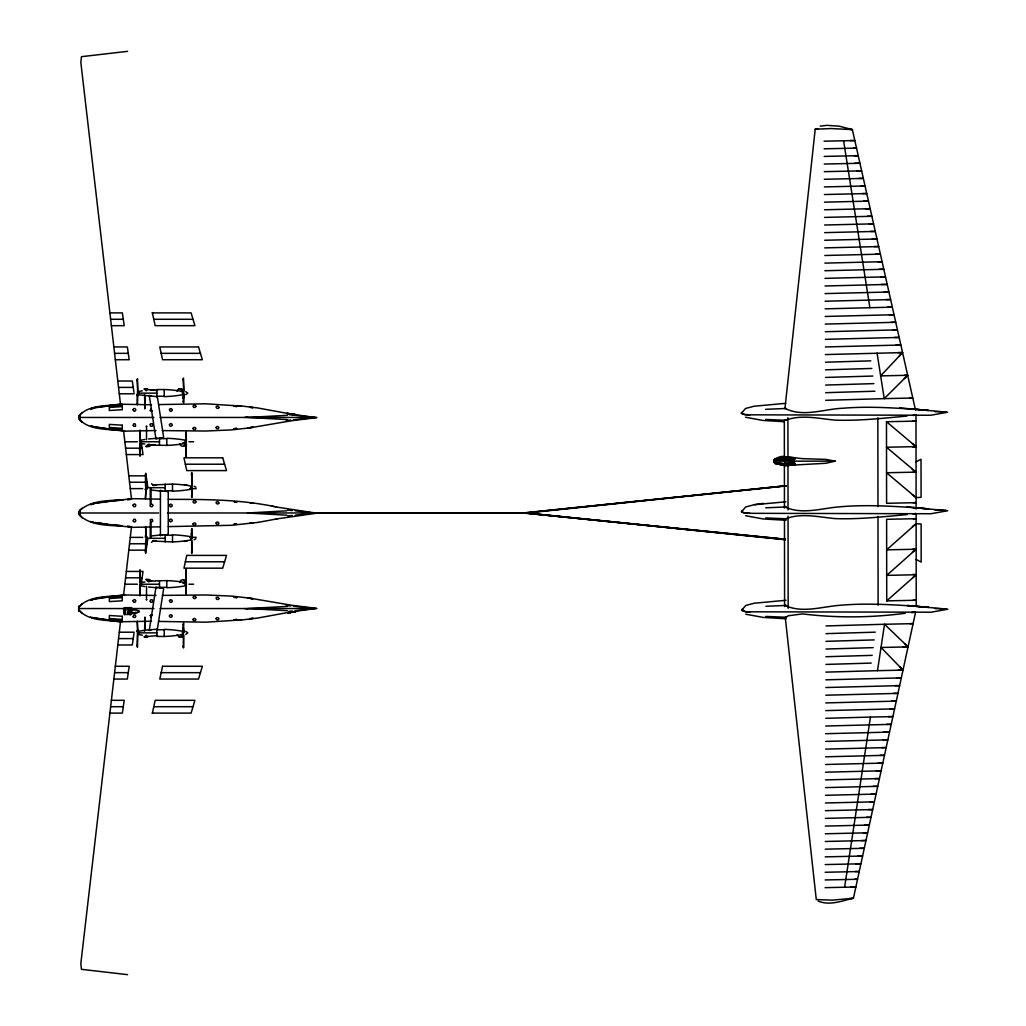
<?xml version="1.0" encoding="UTF-8"?>
<svg xmlns="http://www.w3.org/2000/svg" width="1026" height="1026" viewBox="0 0 1026 1026"><rect width="100%" height="100%" fill="white"/><g stroke="black" fill="none" stroke-linecap="round" stroke-linejoin="round"><path stroke-width="1.5" d="M124.582 609.162L124.582 614.702M144.563 631.182L144.922 617.152L145.346 629.913M144.922 625.745L144.922 617.524M146.513 439.718L146.513 426.47M151.027 537.444L151.027 522.042L150.296 519.964M774.835 462.944L774.194 460.071L775.028 460.187L775.015 462.559L774.194 461.161L835.151 461.149L825.93 463.265L784.839 465.548M775.092 460.879L774.104 461.084L774.989 458.827L774.117 461.828L774.989 463.495L774.091 462.098L774.976 462.098L774.989 463.047L774.091 462.098L775.002 459.917M774.938 460.982C776.259 456.711 773.117 461.418 774.72 459.994M784.787 463.88L784.813 461.687L784.954 463.893M291.974 413.811L296.245 414.825C270.261 410.759 307.415 416.274 291.961 414.376M775.002 463.316L774.104 462.021L775.028 463.175L777.913 463.649M784.775 465.317L784.813 463.739L775.207 462.559L775.246 461.482M835.151 461.136L825.917 459.404L802.127 458.622L784.826 456.596L784.954 459.315L795.022 461.713L784.864 463.842L795.035 463.906C781.466 468.395 780.953 462.649 794.342 461.79M795.047 465.304L795.06 463.829M124.621 613.163L124.646 611.599M294.372 414.722L289.64 413.747L294.411 414.645M795.047 464.906L792.739 464.778M294.359 612.009L289.64 612.625L296.245 611.419L287.767 612.766L296.245 611.509M137.702 390.842L137.497 378.709L137.138 380.813M140.28 581.934L140.075 569.802L139.716 571.905M183.269 379.017L183.769 390.944L183.449 378.055L183.205 379.889M185.847 570.11L186.27 582.024L186.039 569.148L185.783 570.982M124.89 612.855L124.595 612.766A2.026 0.834 84.4 0 0 124.454 609.816C122.966 610.201 124.864 615.895 124.184 609.777M124.659 611.829L125.659 612.035M783.377 457.314C761.972 464.547 787.942 450.735 784.8 459.315L775.207 460.11L775.207 458.776M784.762 465.65L775.194 463.393L784.775 465.56M137.202 379.915L137.74 390.932M145.474 474.461L145.628 485.631L145.769 473.255L145.41 475.359M139.78 571.007L140.318 582.011M191.541 473.563L192.042 485.49L191.785 472.576L191.477 474.435M130.122 612.24L129.827 610.521L128.622 611.74L130.225 612.086L130.084 610.701L128.506 611.56L130.225 612.112L130.34 610.88L128.917 610.906L129.686 610.765M784.941 465.265L794.419 463.88M128.943 610.842L130.212 611.458L128.994 612.022L128.917 610.906L130.199 611.496L128.943 612.124M785.339 539.74L525.197 512.897L786.147 485.708M185.847 433.126L186.36 441.347L186.193 431.972L185.783 433.818M183.731 631.439L183.564 623.064L183.013 628.976L183.769 632.439L183.308 627.335L183.308 631.182M191.9 536.983L191.836 528.518L191.285 534.431L192.042 537.893L191.618 532.776L191.58 536.649M139.78 430.599L140.28 440.282L139.959 430.061L139.716 431.189M146.038 536.996L145.654 526.607L145.795 536.842M137.202 621.692L137.702 631.375L137.381 621.153L137.138 622.282M191.477 530.365L191.541 529.673M183.205 624.911L183.269 624.218M150.283 503.92L150.245 488.812L150.989 488.851M137.766 631.541L137.702 629.836L137.138 631.131M785.749 403.321L753.995 406.245L745.543 408.476L741.349 413.311L745.376 414.773L749.891 414.837L930.762 415.248L947.614 412.247L914.346 409.182M741.4 412.747L742.362 412.337L741.349 413.311L743.927 414.389L749.891 414.837M785.89 501.804L754.123 504.728L745.671 506.959L741.477 511.794L745.517 513.256L750.019 513.321L930.903 513.731L947.755 510.73L916.077 507.793M741.542 511.23L742.503 510.82L741.477 511.794L744.055 512.872L750.019 513.321M913.114 606.007L947.883 609.213L931.044 612.214L750.16 611.804L745.645 611.74L741.618 610.278L745.812 605.443L754.264 603.211L786.019 600.287M786.185 485.965L525.209 513.154L785.39 539.227L525.222 512.897L167.828 513M784.928 408.643L815.208 129.212L817.953 128.583M129.045 609.88C128.378 607.161 126.506 610.803 128.968 610.919M191.772 540.638L191.785 553.424L191.58 536.701M120.465 622.064L80.836 963.619L81.464 969.326L127.596 974.662M123.595 595.054L131.52 526.748M140.318 440.693L140.28 438.743L139.716 440.039M124.8 613.061L125.313 613.073M133.983 633.491L132.303 644.982L117.81 644.982M141.37 582.935L143.037 571.431L126.352 571.431M147.821 538.65L146.154 550.154L128.814 550.154M825.122 887.657L844.616 887.221L870.458 717.071L892.889 716.61L888.401 716.623M825.866 672.133L877.499 670.671L884.54 624.257L913.102 623.654L909.921 623.667M149.232 630.657L155.978 587.026M157.273 629.823L163.647 588.693L162.967 588.078M139.587 440.667L139.78 439.718M289.627 414.017L296.245 414.825M525.248 513.256L311.647 513.154M145.41 550.641C145.91 563.684 146.603 526.017 145.307 537.073M137.202 630.81L137.035 631.618M152.297 713.442L155.157 700.322L194.914 700.322L191.118 713.096L152.361 713.096M915.461 612.791L853.427 898.225C842.077 900.854 829.559 905.92 818.132 901.072M129.071 610.432L129.558 609.893L129.379 611.034M786.083 485.76L525.274 512.744M79.348 606.892L79.528 606.289C90.942 594.798 109.513 597.453 124.184 594.747L124.774 594.759M78.964 417.031L79.528 415.197C89.749 404.59 106.46 406.347 119.888 404.077M78.964 512.577L79.528 510.743C93.276 497.969 114.835 501.663 132.008 498.598M124.774 431.241L124.184 431.164C109.5 428.599 90.942 431.176 79.528 419.711L78.822 417.454L79.541 415.197L82.016 412.619M150.296 424.418C149.001 427.662 155.144 426.213 152.297 423.93A1.462 1.385 5.7 0 0 150.835 423.918L150.296 424.405M150.296 615.51L151.168 617.498M79.438 416.146L79.451 418.762L78.784 417.454L80.169 414.837L78.835 417.454L80.169 420.07L78.835 417.454L80.066 414.837L78.566 417.454L80.066 420.07L78.81 417.454L80.066 414.837M82.016 508.165L79.528 510.743L78.822 513L80.169 515.616L78.81 513L80.066 510.384L78.566 513L80.066 515.616L78.835 513L80.169 510.384L78.835 513L79.541 515.257C93.276 528.044 114.835 524.324 132.008 527.402M79.438 511.692L79.4 514.321L79.438 511.692L79.002 513L158.607 513M135.637 425.828L135.201 423.93A1.449 1.385 9.4 0 0 133.752 423.828L132.97 425.277L133.957 426.341A1.462 1.308 6.2 0 0 135.073 426.29L135.381 426.098M129.93 611.894L130.122 611.034M186.155 440.744L186.181 441.36M183.577 631.836L183.59 632.439M155.08 541.189L152.836 541.087L155.054 540.599M155.08 444.835L146.974 445.669L147.936 445.246M186.155 585.513L186.193 594.028L185.783 592.182M130.507 611.765L129.391 612.124M784.8 459.315L784.762 457.455L775.194 459.135L774.976 462.098L774.079 461.046L775.002 459.763L774.194 460.559M181.14 634.568C186.501 637.056 176.741 637.967 180.012 636.582M147.859 636.364L144.448 636.825L146.833 636.325M183.59 393.561L183.564 402.936L183.577 394.164M191.952 485.401L191.836 497.482L191.9 489.017M129.327 610.932C127.198 612.407 132.649 611.65 129.148 610.547M191.862 537.175L191.965 537.842M186.181 584.64L185.847 592.874M775.015 458.943L774.104 460.815C776.554 462.136 772.976 460.584 774.797 460.379M775.002 459.097L774.207 460.379L774.989 458.827M177.19 391.432C176.818 387.43 185.514 388.315 181.14 391.432M179.806 582.486C180.101 577.702 189.117 579.985 183 583.499M124.992 611.906L124.98 612.907M150.296 519.951L150.835 519.464A1.462 1.385 5.7 0 1 152.297 519.477L152.823 521.362L151.027 521.901M150.296 615.497L150.835 614.997A1.462 1.385 5.7 0 1 152.297 615.023M155.054 485.401L152.836 484.913L155.08 484.811M184.141 484.567L187.386 485.157M147.936 580.754C144.589 579.485 153.361 580.575 149.232 580.819M146.833 389.675L144.448 389.175L147.859 389.636M775.028 459.327L774.091 460.238L774.835 459.584M899.263 356.009L902.559 352.585L897.776 352.598M79.528 606.289L82.016 603.711M195.928 538.753L194.068 539.791M137.471 394.664L137.381 404.847L137.522 391.086M140.139 585.795L139.959 595.939L140.011 581.973M904.316 378.568L907.677 375.298L904.483 375.311M140.28 444.066L140.023 456.198L139.536 448.952L140.318 443.989M191.965 488.158L191.862 488.825M186.155 585.256L186.36 586L186.373 581.973M137.702 635.158L137.497 647.291L137.138 645.187M162.967 437.922L163.647 437.307L157.273 396.177M916.18 559.478L921.181 562.081L921.117 524.029L916.128 523.709L886.656 549.846L916.167 549.231L886.695 575.368L916.205 574.74L886.733 600.877L886.618 519.31L916.128 518.694L913.012 518.707M145.641 485.465L145.795 489.671L146.038 489.004M912.665 577.818L916.205 574.74L913.089 574.316M145.846 446.515L148.962 443.976M151.63 444.579L149.193 446.464L146.346 446.772M151.502 542.318L153.862 540.407M146.269 635.145L144.23 637.082L147.718 636.748M130.802 613.356L129.443 613.894M912.447 526.633L916.128 523.709M145.795 489.158L145.948 490.736L145.41 489.415M912.319 552.026L916.167 549.231L913.05 549M166.866 534.726L162.557 534.892M167.482 534.315L168.251 533.802L168.251 492.198L167.482 491.685M183 442.501C189.117 446.015 180.101 448.298 179.806 443.514M785.134 506.344L784.441 506.716C801.704 515.142 821.505 508.203 839.73 506.818C865.136 504.561 890.709 506.075 916.103 507.793L912.986 507.524M785.275 604.827L784.582 605.199C801.845 613.625 821.646 606.687 839.858 605.302C865.277 603.044 890.85 604.558 916.244 606.276M916.038 461.88L921.027 459.25L921.091 497.315L916.09 497.648L912.396 494.75M774.194 461.559L774.194 460.93M144.922 408.476L144.922 400.255M146.154 426.239L146.898 426.2M186.373 444.027L186.039 456.852L185.783 455.018M150.296 506.049L150.835 506.536A1.462 1.385 -5.7 0 0 152.297 506.523C155.131 504.228 149.001 502.83 150.296 506.036M151.168 408.502L150.296 410.49M186.36 443.963L185.847 455.89M183.769 635.056L183.513 647.97L183.308 631.246M182.602 389.444L181.307 389.559M185.257 580.447L183.949 580.562M146.898 599.8L146.154 599.761M775.04 461.508C772.976 460.738 775.566 464.522 775.002 462.123L774.297 461.751M185.796 394.612L187.784 393.138L185.796 391.663M185.796 634.337L187.784 632.862L185.796 631.388M79.541 418.762L78.784 417.454M79.4 514.321L78.566 513M138.779 612.214L131.508 612.766M186.181 443.963L186.181 440.577M244.637 417.454L247.689 416.864M276.174 519.028L276.853 518.899M155.901 587.552L158.068 587.513M276.738 518.925L258.449 522.324M258.231 522.362L231.761 525.286L168.29 526.62M289.537 612.522L291.961 612.086M277.366 518.81L316.662 513.192L277.366 507.19M291.961 611.778L257.577 618.062L240.879 620.089M775.194 459.135L784.762 457.455M142.332 390.842L138.715 391.445L138.715 394.83L157.35 396.626L156.555 396.549M144.91 439.474L141.306 440.077L141.306 443.476L144.91 444.066M774.079 461.046L775.002 460.841M144.91 581.934L141.306 582.524L141.306 585.923L144.91 586.526M160.595 534.944L162.557 534.867M156.555 629.451C159.299 629.041 144.897 630.015 151.515 629.823M309.878 513.603L295.321 515.18M763.511 503.381L754.495 504.664M912.909 447.067L916.026 446.618L912.473 443.565M287.767 612.676L289.64 612.625M131.79 498.649L159.44 499.149M312.545 513.205L314.046 513L312.545 512.795M150.604 536.021L161.518 534.879M247.894 428.086L248.959 427.945L231.761 429.894L205.944 431.023L162.313 430.599M293.526 611.586L316.662 608.354L291.961 605.314L248.472 597.927M237.224 620.435L241.251 619.922L205.944 622.192L158.607 621.423M155.901 438.448L162.647 438.217L159.479 438.41M248.472 428.073L291.961 420.686L316.662 417.646L291.961 414.222M131.956 609.983C127.942 617.601 150.412 609.508 131.508 610.098M127.596 51.338L81.464 56.674L80.836 62.381L120.465 403.936M146.974 445.669L154.618 444.784M913.243 415.389L915.974 415.081L912.858 415.376M913.384 513.872L916.115 513.564L912.986 513.859M152.836 541.087L155.952 540.74M784.826 457.07L786.711 457.006M848.797 898.738L853.427 898.225L832.163 900.161L816.273 899.545L785.288 617.639M907.01 416.069C883.078 418.249 859.07 420.981 834.997 420.121C818.748 418.634 801.255 414.209 785.608 420.288L784.326 420.365M907.151 514.552C883.219 516.706 859.211 519.477 835.138 518.605C818.889 517.117 801.383 512.679 785.749 518.771L784.467 518.848L785.159 519.028M911.486 612.599L915.602 612.15L912.473 612.432M148.539 438.987L155.824 438.333M154.233 484.9L172.496 484.08A122.684 122.684 0 0 1 190.669 485.991L190.669 489.376M149.604 629.695L138.715 631.17L138.715 634.555L142.332 635.158M144.448 636.825L157.504 635.53M820.197 126.07L827.212 125.364L839.153 126.172L852.362 129.597L915.525 410.182M124.274 612.779L124.621 613.073M905.253 613.266C871.048 617.819 836.6 618.05 802.486 613.907L788.609 615.715L785.249 617.306M122.261 404.629L109.346 405.886L122.261 404.719M122.261 595.721L109.346 596.978L122.261 595.811M286.267 420.468L290.794 420.057M293.808 419.775L314.046 417.454L295.321 415.274M287.767 515.873L292.295 515.462M289.281 611.278L292.295 611.009M295.321 610.726L314.046 608.546L293.808 606.225M312.417 417.595L314.046 417.454L312.417 417.313M312.417 513.141L314.046 513L312.417 512.859M128.981 611.881L129.494 612.612L127.442 612.009L127.583 613.458L129.148 613.33L129.199 612.035M312.417 608.687L314.046 608.546L312.417 608.405M912.948 472.383L916.064 472.127L886.515 447.246L916.026 446.618L886.477 421.724L886.592 503.291L916.103 502.663L912.986 502.676M286.729 515.18L247.42 513L286.729 510.82M287.383 419.596L247.42 417.454L287.383 415.312M287.383 610.688L247.42 608.546L287.383 606.404M159.44 526.851L131.79 527.351M155.824 580.793L166.802 580.626A122.684 122.684 0 0 1 184.988 582.537L184.988 585.923A122.684 118.503 0 0 1 166.802 587.706L166.802 580.626M765.601 409.323L786.211 408.463M765.742 507.806L786.352 506.947M765.883 606.289L786.48 605.43M158.068 438.487L155.901 438.448M870.805 360.857L825.481 362.204M871.831 368.449L825.532 369.822M872.857 376.042L825.571 377.44M873.883 383.621L825.622 385.058M874.909 391.214L825.673 392.689M875.242 632.17L826.007 633.645M874.229 639.903L825.981 641.34M873.229 647.637L825.956 649.035M872.228 655.357L825.93 656.73M871.228 663.091L825.892 664.425M158.607 404.577L205.944 403.808L241.251 406.078L237.224 405.565M146.346 579.228L149.193 579.536L151.63 581.421M824.096 141.178L854.825 140.549L849.951 140.562M825.148 308.852L892.325 307.146L887.836 307.159M825.43 354.573L902.559 352.585L880.641 375.875L907.677 375.298L884.232 398.627L825.725 400.307M886.477 421.724L915.987 421.109L912.883 421.109M886.733 600.877L916.231 600.248L913.127 600.261M877.499 670.671L902.995 670.132L881.026 647.47L908.048 646.893L884.54 624.257L826.033 625.937M844.616 887.221L855.864 887.028L850.977 887.041M824.135 148.796L856.53 148.116L853.658 148.129M824.186 156.427L858.236 155.696L854.196 155.708M824.237 164.045L859.942 163.262L854.735 163.288M824.288 171.663L861.648 170.842L856.851 170.855M824.327 179.281L863.353 178.409L858.813 178.421M824.378 186.912L865.059 185.988L860.686 186.001M824.429 194.53L866.765 193.555L862.52 193.568M824.481 202.148L868.458 201.134L863.712 201.147M824.519 209.766L870.163 208.701L865.572 208.714M824.571 217.397L871.869 216.281L867.406 216.294M824.622 225.015L873.575 223.848L869.202 223.86M824.66 232.633L875.281 231.427L870.548 231.44M824.712 240.251L876.986 238.994L872.369 239.007M824.763 247.882L878.692 246.561L874.165 246.586M824.814 255.5L880.398 254.14L875.665 254.153M824.853 263.118L882.103 261.707L877.628 261.733M824.904 270.736L883.809 269.287L879.205 269.299M824.955 278.367L885.515 276.853L880.795 276.879M825.007 285.985L887.221 284.433L881.231 284.446M825.045 293.603L888.914 292L884.322 292.012M825.096 301.221L890.619 299.579L885.913 299.592M825.186 316.47L894.031 314.726L889.26 314.738M825.237 324.088L895.736 322.292L891.03 322.305M825.289 331.719L897.442 329.872L892.787 329.885M825.34 339.337L899.148 337.439L894.557 337.451M825.379 346.955L900.854 345.018L896.083 345.031M825.84 679.828L901.315 677.878L896.544 677.904M825.815 687.523L899.635 685.625L895.031 685.65M825.789 695.218L897.942 693.371L893.3 693.396M825.763 702.913L896.262 701.117L891.556 701.143M825.738 710.62L894.582 708.863L889.798 708.889M870.458 717.071L825.712 718.315M825.686 726.01L891.209 724.356L886.502 724.382M825.661 733.705L889.529 732.102L883.399 732.128M825.635 741.4L887.849 739.849L883.36 739.861M825.609 749.108L886.156 747.595L881.449 747.608M825.584 756.803L884.476 755.341L879.885 755.354M825.545 764.498L882.796 763.087L878.32 763.1M825.52 772.193L881.116 770.834L876.384 770.847M825.494 779.888L879.423 778.58L874.896 778.593M825.468 787.596L877.743 786.326L873.126 786.339M825.443 795.291L876.063 794.073L871.33 794.086M825.417 802.986L874.383 801.819L869.997 801.832M825.391 810.681L872.69 809.565L868.227 809.578M825.366 818.376L871.01 817.312L866.419 817.324M825.34 826.084L869.33 825.058L864.585 825.071M825.314 833.779L867.637 832.804L863.405 832.817M825.289 841.474L865.957 840.55L861.596 840.563M825.263 849.169L864.277 848.297L859.737 848.31M825.237 856.864L862.597 856.043L857.8 856.056M825.199 864.572L860.904 863.789L855.697 863.802M825.173 872.267L859.224 871.536L855.184 871.549M825.148 879.962L857.544 879.282L854.671 879.295M121.004 621.756L151.54 621.217M166.802 445.374L166.802 438.294A122.684 118.503 0 0 1 184.988 440.128L184.988 443.476A122.684 122.684 0 0 1 166.802 445.374L155.824 445.207M190.669 536.624L190.669 540.009A122.684 122.684 0 0 1 172.496 541.92L154.233 541.1M162.313 595.401L205.944 594.977L231.761 596.106L248.959 598.055L247.894 597.914M164.224 636.466L164.224 629.374A122.684 118.503 0 0 1 182.397 631.221L182.397 634.555A122.684 122.684 0 0 1 164.224 636.466L156.901 636.466L156.901 629.259M164.224 396.254L156.901 396.254M159.479 438.653L166.802 438.653M172.496 490.8L165.173 490.8M165.173 535.2L172.496 535.2M166.802 587.347L159.479 587.347M156.901 629.746L164.224 629.746M183.949 445.438L185.257 445.553M155.99 430.548L124.184 431.164M181.307 636.441L182.602 636.556M909.613 398.037L912.781 398.024L884.232 398.627L877.063 353.111M160.71 491.031L162.557 491.133M903.278 646.919L908.048 646.893L904.688 643.597M898.212 670.158L902.995 670.132L899.699 666.669M109.897 312.904L122.363 312.904L124.223 325.678L111.385 325.678M152.361 312.904L191.118 312.904L194.914 325.678L155.157 325.678L152.297 312.558M110.641 319.291L123.3 319.291M153.759 319.291L193.016 319.291M113.848 346.955L127.339 346.955L129.199 359.728L115.335 359.728M114.591 353.342L128.263 353.342M161.185 353.342L200.442 353.342M117.81 381.018L132.303 381.018L133.983 392.509M118.567 387.405L133.239 387.405M138.715 393.138L156.901 393.138M119.298 393.792L134.175 393.792M79.105 417.454L153.913 417.454M160.146 417.454L316.662 417.454M124.877 441.796L137.407 441.796M141.306 441.77L159.479 441.77M188.925 441.77L193.593 441.77M125.608 448.182L142.114 448.182M126.352 454.569L143.037 454.569L141.37 443.065M185.347 464.214L224.604 464.214M128.814 475.846L146.154 475.846L147.821 487.35M129.558 482.233L147.077 482.233M146.987 487.683L165.173 487.683M130.302 488.62L142.742 488.62M189.784 488.684L196.184 488.684M311.673 512.744L525.274 512.846M130.302 537.38L142.742 537.38M189.784 537.316L196.184 537.316M146.987 538.317L165.173 538.317M129.558 543.767L147.077 543.767M185.347 561.786L224.604 561.786M125.608 577.818L142.114 577.818M124.877 584.204L137.407 584.204M141.306 584.23L159.479 584.23M188.925 584.23L193.593 584.23M79.105 608.546L153.913 608.546M160.146 608.546L316.662 608.546M123.377 609.162L124.89 609.162M119.298 632.208L134.175 632.208M138.715 632.862L156.901 632.862M118.567 638.595L133.239 638.595M115.335 666.272L129.199 666.272L127.339 679.045L113.848 679.045M114.591 672.658L128.263 672.658M161.185 672.658L200.442 672.658M111.385 700.322L124.223 700.322L122.363 713.096L109.897 713.096M110.641 706.709L123.3 706.709M153.759 706.709L193.016 706.709M784.954 459.315L795.022 459.379L784.852 457.468L794.406 459.315M155.99 595.452L124.184 594.977M151.54 404.783L120.504 404.206M164.224 389.534L164.224 396.626A122.684 118.503 0 0 0 182.397 394.779L182.397 391.445A122.684 122.684 0 0 0 164.224 389.534L156.901 389.534L156.901 396.741M165.404 491.236L166.93 491.313L162.557 491.108M168.29 499.38C204.572 499.341 241.213 499.316 276.853 507.1L275.494 506.844M934.853 411.631L946.113 411.926M934.994 510.102L946.254 510.409M935.122 608.585L946.382 608.893M750.16 611.804L745.645 611.701L741.618 610.278M159.479 587.59L162.647 587.783L155.901 587.552M765.627 419.454L786.224 420.314M765.755 517.938L786.365 518.797M765.896 616.421L786.506 617.28M149.232 445.181L150.553 445.361M784.326 421.712L762.985 420.455L745.492 417.249M785.98 520.285L763.126 518.938L745.633 515.732M786.121 618.768L763.254 617.421L745.761 614.215M151.515 396.177L149.655 396.216M815.208 129.212L831.098 128.558L852.362 129.597L847.732 129.122M899.687 407.938L915.32 409.284C891.517 407.784 867.573 406.258 843.757 408.181C824.404 408.784 803.14 417.774 784.967 408.322M161.518 491.121L150.604 489.979M155.824 587.667L148.539 587.013M914.23 409.259L928.479 410.438L914.166 409.143M915.949 507.87L928.607 508.909L907.946 507.049M916.077 606.353L928.748 607.392L908.074 605.532M906.727 506.985L909.857 507.254M906.869 605.468L909.998 605.738M122.261 430.189L109.346 428.971L122.261 430.279M122.261 621.281L109.346 620.063L122.261 621.371M289.281 414.722L292.295 414.991M287.767 510.127L292.295 510.538M295.321 510.82L309.878 512.397M286.267 605.532L290.794 605.943M787.365 457.275L795.047 457.763M119.888 621.923C106.46 619.653 89.749 621.41 79.528 610.803L79.258 609.906M525.197 513.154L785.377 539.599M149.783 389.662L157.504 390.47M144.448 389.175L155.503 390.342M287.767 413.658L291.974 414.017M152.836 484.913L155.952 485.26M146.974 580.331L155.08 581.165M240.879 405.911L257.577 407.938L290.499 413.965M784.8 463.816L775.207 462.675L775.194 463.393L784.787 465.24M129.443 608.431L131.572 609.944M271.621 506.113L273.852 506.536M244.637 608.546L247.689 609.136M183.795 390.88L183.346 398.678L183.731 394.561M180.012 389.418L179.037 388.957M92.237 522.003L93.546 522.401M90.544 521.503L94.456 522.632M92.237 617.549L93.546 617.947M90.544 617.049L94.456 618.178M194.068 486.209L195.928 487.247M150.989 537.149L150.245 537.188L150.283 522.08M187.386 540.843L184.141 541.433M145.705 540.574L145.474 551.539M140.011 444.027L140.139 440.205M137.471 631.336L137.202 646.085M147.718 389.252L144.23 388.918L146.269 390.855M912.204 469.357L916.064 472.127L886.554 472.755L916.09 497.648M151.502 483.682L153.862 485.593M145.846 579.485L148.962 582.024M784.787 461.572L784.775 459.391L775.207 460.238L775.246 461.379M135.278 519.541L135.868 520.721L135.111 521.811A1.462 1.308 6.2 0 1 133.957 521.888L132.982 520.875L133.752 519.374A1.449 1.385 9.4 0 1 135.201 519.477M82.016 422.289L78.912 417.685M82.016 517.835L78.912 513.218M79.541 610.803L82.016 613.381M150.296 410.503L150.835 411.003A1.462 1.385 -5.7 0 0 152.297 410.977M150.296 601.595L150.835 602.082A1.462 1.385 -5.7 0 0 152.297 602.07C155.118 599.748 149.001 598.376 150.296 601.582M128.789 610.034L128.994 610.303M177.19 634.568L179.037 637.043M133.2 616.87L133.957 617.434A1.462 1.308 6.2 0 0 135.073 617.37L135.868 616.267L135.201 615.023A1.449 1.385 9.4 0 0 133.752 614.92L133.098 616.754M78.784 513L79.438 514.308M137.138 394.869L137.676 396.19L137.766 394.459M139.716 585.961L140.254 587.282L140.318 585.307M137.035 394.382L137.202 395.19M145.307 488.927L145.474 489.735M139.78 586.282L139.587 585.333M129.456 609.675L129.584 610.432M843.59 140.742L869.881 307.608M149.232 395.343L155.978 438.974M145.474 498.854L145.974 489.171L145.41 498.264M123.595 430.946L131.52 499.252M183.205 401.089L183.269 401.782M191.477 495.635L191.541 496.327M191.477 551.565L191.541 552.437M183.205 646.111L183.269 646.983M139.716 454.095L139.78 454.993M784.941 459.417L784.954 461.585M915.974 415.171L916.115 509.076M916.115 513.885L916.244 606.186M877.846 417.685L877.974 506.716M877.987 516.258L878.115 605.212M787.904 417.723L787.968 457.442M787.968 465.137L788.032 509.832M788.045 516.206L788.173 608.328M784.326 420.647L784.377 457.186M784.39 465.124L784.441 508.011M784.467 519.13L784.582 606.494M172.496 484.08L172.496 491.159A122.684 118.503 0 0 0 190.669 489.325M172.496 541.92L172.496 534.841A122.684 118.503 0 0 1 190.669 536.675M165.173 484.08L165.173 491.287M165.173 534.713L165.173 541.92M160.428 490.133L160.428 535.867M159.479 438.166L159.479 445.374M159.479 580.626L159.479 587.834M151.027 488.556L151.027 503.958M146.987 485.991L146.987 489.376M146.987 536.624L146.987 540.009M146.513 586.282L146.513 599.53M145.346 396.087L144.922 408.848L144.563 394.818M79.028 606.058L79.028 611.329M78.63 606.469L78.63 610.919M129.969 608.482A2.77 2.77 0 0 1 131.674 609.777M124.89 609.559L125.659 610.213L124.89 609.559M216.05 427.598L216.922 428.74A1.462 0.988 -4.5 0 0 218.371 428.56C220.372 427.175 216.524 425.29 216.076 427.521M216.05 523.145L216.922 524.286A1.462 0.988 -4.5 0 0 218.371 524.106C220.372 522.721 216.524 520.836 216.076 523.068M216.05 618.691L216.922 619.832A1.462 0.988 -4.5 0 0 218.371 619.653C220.372 618.268 216.524 616.382 216.076 618.614M130.52 613.933C130.199 616.177 129.135 612.419 130.52 613.933M193.029 428.419C192.914 431.035 197.864 429.009 195.094 427.521A1.424 1.218 -1.1 0 0 193.645 427.637L193.029 428.419M193.029 523.965C192.914 526.582 197.864 524.555 195.094 523.068A1.424 1.218 -1.1 0 0 193.645 523.183L193.029 523.965M193.029 619.512C192.914 622.128 197.864 620.102 195.094 618.614A1.424 1.218 -1.1 0 0 193.645 618.716L193.029 619.512M132.97 409.63L133.752 411.08A1.449 1.385 -9.4 0 0 135.201 410.977L135.868 409.733L135.111 408.643A1.462 1.308 -6.2 0 0 133.957 408.566L132.982 409.579M132.97 505.177L133.752 506.626A1.449 1.385 -9.4 0 0 135.201 506.523L135.868 505.279L135.111 504.189A1.462 1.308 -6.2 0 0 133.957 504.112L132.982 505.125M132.97 600.723L133.752 602.172A1.449 1.385 -9.4 0 0 135.201 602.07L135.868 600.826L135.111 599.735A1.462 1.308 -6.2 0 0 133.957 599.659L132.982 600.672M129.776 613.894L130.161 614.6L129.904 613.843M169.405 424.854C169.393 427.842 174.215 425.444 171.534 423.776A1.462 1.385 1.8 0 0 170.072 423.828L169.405 424.854M169.405 520.4C169.393 523.388 174.215 520.99 171.534 519.323A1.462 1.385 1.8 0 0 170.072 519.374L169.405 520.4M169.405 615.946C169.393 618.935 174.215 616.523 171.534 614.869A1.462 1.385 1.8 0 0 170.072 614.92L169.405 615.946M192.08 488.286L192.08 488.35M169.444 409.554L170.072 411.08A1.462 1.385 -1.8 0 0 171.534 411.131C173.881 409.823 170.265 407.13 169.444 409.554M169.444 505.1L170.072 506.626A1.462 1.385 -1.8 0 0 171.534 506.677C173.881 505.369 170.265 502.676 169.444 505.1M169.444 600.646L170.072 602.172A1.462 1.385 -1.8 0 0 171.534 602.224C173.881 600.915 170.265 598.222 169.444 600.646M162.57 666.272L159.787 679.045L198.544 679.045L202.34 666.272L162.57 666.272M186.745 555.399L183.962 568.173L222.706 568.173L226.515 555.399L186.745 555.399M233.915 428.765L236.724 428.406A2.373 1.026 81.4 0 1 236.544 428.329L233.915 428.765M233.915 524.312L236.724 523.953A2.373 1.026 81.4 0 1 236.544 523.876L233.915 524.312M233.915 619.845L236.724 619.499A2.373 1.026 81.4 0 1 236.544 619.422L233.915 619.845M195.915 406.437L195.094 407.386A1.424 1.218 1.1 0 1 193.645 407.284C191.375 405.642 195.851 404.077 195.928 406.386M195.915 501.983L195.094 502.932A1.424 1.218 1.1 0 1 193.645 502.817C191.375 501.188 195.851 499.611 195.928 501.932M195.915 597.53L195.094 598.479A1.424 1.218 1.1 0 1 193.645 598.363C191.375 596.734 195.851 595.157 195.928 597.478M218.884 407.591C218.051 409.9 214.447 407.065 216.922 406.168A1.462 0.988 4.5 0 1 218.371 406.347L218.884 407.591M218.884 503.138C218.051 505.446 214.447 502.599 216.922 501.714A1.462 0.988 4.5 0 1 218.371 501.894L218.884 503.138M218.884 598.684C218.051 600.992 214.447 598.145 216.922 597.26A1.462 0.988 4.5 0 1 218.371 597.44L218.884 598.684M125.621 609.867L124.864 609.611L125.621 609.867M253.012 427.239L250.113 427.585L253.012 427.239M253.012 522.773L250.113 523.132L253.012 522.773M253.012 618.319L250.113 618.678L253.012 618.319M236.801 406.437L236.724 406.501A2.373 1.026 -81.4 0 0 236.544 406.578L233.915 406.155L236.788 406.411M236.801 501.983L236.724 502.047A2.373 1.026 -81.4 0 0 236.544 502.124L233.915 501.688L236.788 501.958M236.801 597.53L236.724 597.594A2.373 1.026 -81.4 0 0 236.544 597.671L233.915 597.235L236.788 597.504M127.327 499.559L130.738 499.341L127.327 499.559M127.301 526.376L130.738 526.659L127.365 526.351M742.054 609.508L742.965 609.2L742.054 609.521M92.237 408.451C86.274 410.503 99.047 406.771 92.237 408.451M92.237 503.997C86.274 506.049 99.047 502.317 92.237 503.997M92.237 599.53C86.274 601.595 99.047 597.863 92.237 599.53M250.164 407.309L253.012 407.681L250.19 407.309M250.164 502.855L253.012 503.227L250.19 502.855M250.164 598.402L253.012 598.761L250.19 598.402M102.677 406.399C68.447 411.336 129.084 403.487 102.677 406.399M102.677 501.945C73.718 506.369 126.993 499.2 102.677 501.945M102.677 597.491C75.924 601.839 126.891 594.695 102.677 597.491M111.283 406.54L109.346 406.796L109.346 405.565L122.261 404.308L122.261 405.475L111.283 406.54M111.283 597.632L109.346 597.889L109.346 596.657L122.261 595.401L122.261 596.568L111.283 597.632M111.283 500.88C99.997 502.778 142.87 497.802 111.283 500.88M111.283 407.309L109.346 407.476L109.346 410.503L122.261 409.707L122.261 406.578L111.283 407.309M111.283 598.389L109.346 598.568L109.346 601.595L122.261 600.8L122.261 597.671L111.283 598.389M198.544 346.955L159.787 346.955L162.57 359.728L202.34 359.728L198.544 346.955M222.706 457.827L183.962 457.827L186.745 470.601L226.515 470.601L222.706 457.827M131.508 607.636L124.184 607.636L124.184 614.471L131.508 614.471L131.508 607.636M122.261 425.2L109.346 424.405L109.346 427.432L122.261 428.329L122.261 425.2M122.261 616.293L109.346 615.497L109.346 618.524L122.261 619.422L122.261 616.293M122.261 430.599L109.346 429.343L109.346 428.111L122.261 429.432L122.261 430.599M122.261 525.825L109.346 524.568L122.261 525.825M117.515 621.256L109.346 620.435L109.346 619.204L122.261 620.525L122.261 621.692L117.515 621.256M108.217 428.881L95.303 427.008L108.217 428.881M108.217 524.427L95.303 522.555L108.217 524.427M108.217 619.973L95.303 618.101L108.217 619.973M91.109 425.841C88.018 425.649 100.458 428.535 91.109 425.841"/></g></svg>
